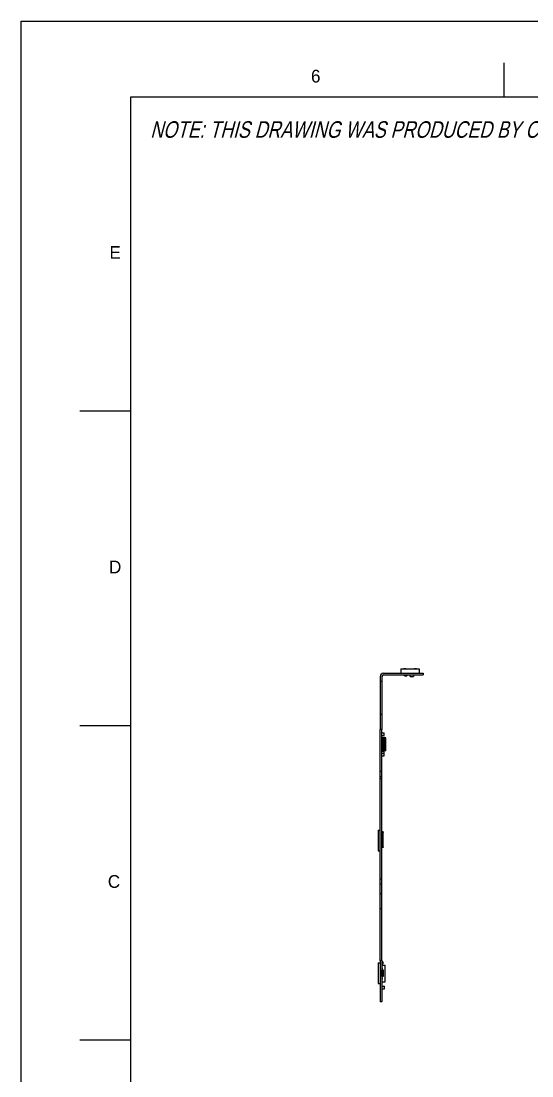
# Model space of a CAD drawing. Header units: millimetres. Extents: x 0 to 594, y 0 to 420.
# Drawn here: x 0 to 123.3, y 165.1 to 420 of the extents above; entities that cross this region are included whole.
import ezdxf

# ---------------------------------------------------------------- set-up
doc = ezdxf.new("R2010")
doc.units = ezdxf.units.MM
doc.header["$LTSCALE"] = 32.67
doc.layers.get('0').update_dxf_attribs({"linetype": 'CONTINUOUS'})
doc.layers.add('02___PRT_ALL_AXES', color=7, linetype='CONTINUOUS')
doc.styles.add('TEXTSTYLE_2', font='txt', dxfattribs={"width": 0.8})
doc.styles.add('TEXTSTYLE_3', font='txt')

msp = doc.modelspace()

# ---------------------------------------------------------------- linework, layer by layer
at = {"color": 7, "linetype": 'CONTINUOUS'}
for p, q in [((0, 0), (0, 420)), ((0, 420), (594, 420)), ((116.524, 409.914), (116.524, 401.711)), ((26.524, 21.711), (26.524, 401.711)), ((26.524, 401.711), (566.524, 401.711)), ((26.524, 325.711), (14.218, 325.711)), ((91.721, 263.514), (91.721, 262.414)), ((91.721, 263.514), (96.121, 263.514)), ((92.376, 263.524), (92.376, 263.514)), ((92.376, 263.524), (92.876, 263.524)), ((92.876, 263.524), (92.876, 263.514)), ((94.966, 263.524), (94.966, 263.514)), ((94.966, 263.524), (95.466, 263.524)), ((95.466, 263.524), (95.466, 263.514)), ((96.121, 263.514), (96.121, 262.414)), ((86.721, 261.614), (86.721, 248.814)), ((87.121, 260.414), (86.721, 260.414)), ((87.121, 261.614), (87.121, 248.814)), ((87.521, 262.414), (97.121, 262.414)), ((87.521, 262.014), (97.121, 262.014)), ((92.592, 262.011), (92.592, 261.841)), ((92.592, 262.011), (93.192, 262.011)), ((93.192, 261.841), (92.592, 261.841)), ((92.607, 261.826), (92.607, 262.011)), ((92.607, 261.826), (93.177, 261.826)), ((92.62, 261.826), (92.62, 261.824)), ((92.877, 261.824), (92.62, 261.824)), ((92.691, 261.826), (92.691, 261.824)), ((92.797, 261.826), (92.797, 261.824)), ((92.844, 261.826), (92.844, 261.824)), ((92.877, 261.826), (92.877, 261.824)), ((92.881, 261.824), (92.877, 261.824)), ((92.881, 261.826), (92.881, 261.824)), ((93.177, 262.011), (93.177, 261.826)), ((93.192, 261.841), (93.192, 262.011)), ((93.959, 261.653), (93.959, 262.013)), ((93.959, 261.653), (94.761, 261.653)), ((93.961, 261.639), (93.961, 261.653)), ((93.961, 261.639), (94.759, 261.639)), ((94.759, 261.653), (94.759, 261.639)), ((94.761, 262.013), (94.761, 261.653)), ((97.121, 262.414), (97.121, 262.014)), ((87.121, 252.414), (86.721, 252.414)), ((26.524, 249.711), (14.218, 249.711)), ((86.721, 193.015), (86.721, 248.814)), ((87.121, 248.814), (86.721, 248.814)), ((87.121, 193.015), (87.121, 248.814)), ((87.121, 247.981), (87.671, 247.981)), ((87.121, 247.381), (87.671, 247.381)), ((87.121, 247.367), (87.671, 247.367)), ((87.671, 247.367), (87.671, 247.981)), ((87.121, 246.884), (87.671, 246.884)), ((87.726, 246.364), (87.121, 246.364)), ((87.121, 246.129), (87.726, 246.129)), ((87.121, 245.917), (87.271, 245.917)), ((87.726, 245.864), (87.121, 245.864)), ((87.121, 245.629), (87.726, 245.629)), ((87.726, 245.364), (87.121, 245.364)), ((87.121, 245.129), (87.726, 245.129)), ((87.121, 244.982), (87.271, 244.982)), ((87.726, 244.864), (87.121, 244.864)), ((87.221, 246.129), (87.221, 246.364)), ((87.221, 245.629), (87.221, 245.864)), ((87.221, 245.129), (87.221, 245.364)), ((87.221, 244.629), (87.221, 244.864)), ((87.271, 246.719), (87.271, 246.364)), ((87.271, 246.719), (87.361, 246.719)), ((87.271, 246.129), (87.271, 245.864)), ((87.271, 245.629), (87.271, 245.364)), ((87.271, 245.129), (87.271, 244.864)), ((87.321, 246.364), (87.321, 246.129)), ((87.321, 245.864), (87.321, 245.629)), ((87.321, 245.364), (87.321, 245.129)), ((87.321, 244.864), (87.321, 244.629)), ((87.361, 246.819), (87.621, 246.846)), ((87.621, 246.747), (87.361, 246.719)), ((87.361, 246.364), (87.361, 246.719)), ((87.361, 245.864), (87.361, 246.129)), ((87.361, 245.364), (87.361, 245.629)), ((87.361, 244.864), (87.361, 245.129)), ((87.526, 246.364), (87.526, 246.129)), ((87.526, 245.864), (87.526, 245.629)), ((87.526, 245.364), (87.526, 245.129)), ((87.526, 244.864), (87.526, 244.629)), ((87.621, 246.747), (87.621, 246.364)), ((87.731, 246.747), (87.621, 246.747)), ((87.621, 246.129), (87.621, 245.864)), ((87.621, 245.629), (87.621, 245.364)), ((87.621, 245.129), (87.621, 244.864)), ((87.631, 246.364), (87.631, 246.847)), ((87.721, 246.847), (87.631, 246.847)), ((87.631, 245.864), (87.631, 246.129)), ((87.631, 245.364), (87.631, 245.629)), ((87.631, 244.864), (87.631, 245.129)), ((87.671, 246.847), (87.671, 246.884)), ((87.721, 246.364), (87.721, 246.847)), ((87.721, 246.129), (87.721, 245.864)), ((87.721, 245.629), (87.721, 245.364)), ((87.721, 245.129), (87.721, 244.864)), ((87.726, 246.129), (87.726, 246.364)), ((87.726, 245.629), (87.726, 245.864)), ((87.726, 245.129), (87.726, 245.364)), ((87.726, 244.629), (87.726, 244.864)), ((87.992, 246.819), (87.731, 246.846)), ((87.731, 243.747), (87.731, 246.747)), ((87.731, 246.747), (87.992, 246.719)), ((87.992, 246.719), (87.992, 243.774)), ((87.992, 246.719), (88.081, 246.719)), ((88.081, 243.774), (88.081, 246.719)), ((87.121, 244.629), (87.726, 244.629)), ((87.121, 244.382), (87.271, 244.382)), ((87.726, 244.364), (87.121, 244.364)), ((87.121, 244.129), (87.726, 244.129)), ((87.121, 243.546), (87.671, 243.546)), ((87.121, 243.064), (87.671, 243.064)), ((87.121, 242.464), (87.671, 242.464)), ((87.221, 244.129), (87.221, 244.364)), ((87.271, 244.629), (87.271, 244.364)), ((87.271, 244.129), (87.271, 243.774)), ((87.361, 243.774), (87.271, 243.774)), ((87.321, 244.364), (87.321, 244.129)), ((87.361, 244.364), (87.361, 244.629)), ((87.361, 243.774), (87.361, 244.129)), ((87.361, 243.774), (87.621, 243.747)), ((87.621, 243.647), (87.361, 243.675)), ((87.526, 244.364), (87.526, 244.129)), ((87.621, 244.629), (87.621, 244.364)), ((87.621, 244.129), (87.621, 243.747)), ((87.621, 243.747), (87.731, 243.747)), ((87.631, 244.364), (87.631, 244.629)), ((87.631, 243.647), (87.631, 244.129)), ((87.631, 243.647), (87.721, 243.647)), ((87.671, 242.464), (87.671, 243.546)), ((87.721, 244.629), (87.721, 244.364)), ((87.721, 243.647), (87.721, 244.129)), ((87.726, 244.129), (87.726, 244.364)), ((87.992, 243.774), (87.731, 243.747)), ((87.992, 243.675), (87.731, 243.647)), ((87.982, 243.97), (87.982, 244.357)), ((88.081, 243.774), (87.992, 243.774)), ((86.721, 238.732), (87.121, 238.732)), ((86.721, 237.482), (87.121, 237.482)), ((86.721, 237), (87.121, 237)), ((87.136, 223.292), (87.121, 223.29)), ((87.146, 223.131), (87.121, 223.128)), ((87.146, 221.832), (87.121, 221.833)), ((87.146, 224.004), (87.136, 224.004)), ((87.136, 223.13), (87.136, 224.004)), ((87.436, 223.93), (87.136, 223.93)), ((87.136, 223.842), (87.146, 223.842)), ((87.146, 223.806), (87.136, 223.806)), ((87.146, 223.243), (87.136, 223.243)), ((87.146, 221.771), (87.136, 221.771)), ((87.136, 220.371), (87.136, 221.771)), ((87.426, 224.054), (87.146, 224.054)), ((87.146, 224.054), (87.146, 224.004)), ((87.426, 223.892), (87.146, 223.892)), ((87.146, 223.806), (87.146, 223.892)), ((87.146, 221.771), (87.146, 223.243)), ((87.426, 224.054), (87.426, 223.93)), ((87.426, 220.971), (87.426, 223.892)), ((87.426, 223.789), (87.436, 223.789)), ((87.436, 223.768), (87.426, 223.768)), ((87.436, 223.335), (87.426, 223.335)), ((87.436, 222.835), (87.426, 222.835)), ((87.436, 222.835), (87.436, 223.93)), ((87.136, 221.083), (87.121, 221.085)), ((87.136, 221.208), (87.146, 221.208)), ((87.146, 221.071), (87.136, 221.071)), ((87.426, 220.971), (87.136, 220.971)), ((87.436, 220.945), (87.136, 220.945)), ((87.136, 220.804), (87.436, 220.804)), ((87.436, 220.586), (87.136, 220.586)), ((87.436, 220.445), (87.136, 220.445)), ((87.136, 220.371), (87.146, 220.371)), ((87.146, 221.071), (87.146, 221.208)), ((87.426, 221.121), (87.146, 221.121)), ((87.146, 220.371), (87.146, 220.321)), ((87.426, 220.321), (87.146, 220.321)), ((87.436, 221.54), (87.426, 221.54)), ((87.436, 221.378), (87.426, 221.378)), ((87.426, 220.445), (87.426, 220.321)), ((87.436, 220.445), (87.436, 221.54)), ((86.721, 212.752), (87.121, 212.752)), ((86.721, 211.502), (87.121, 211.502)), ((86.721, 209.223), (87.121, 209.223)), ((87.121, 205.482), (86.721, 205.482)), ((87.121, 193.014), (86.721, 193.014)), ((86.721, 193.014), (86.721, 183.014)), ((87.121, 193.014), (87.121, 183.014)), ((87.381, 192.712), (87.121, 192.712)), ((87.121, 192.21), (87.381, 192.21)), ((87.221, 191.893), (87.121, 191.893)), ((87.121, 191.883), (87.921, 191.883)), ((87.221, 191.258), (87.121, 191.258)), ((87.221, 191.893), (87.221, 191.883)), ((87.221, 191.258), (87.221, 191.008)), ((87.381, 192.21), (87.381, 192.712)), ((87.381, 192.71), (87.395, 192.71)), ((87.395, 192.212), (87.381, 192.212)), ((87.395, 192.212), (87.395, 192.71)), ((87.921, 187.883), (87.921, 191.883)), ((87.221, 191.008), (87.121, 191.008)), ((87.136, 190.758), (87.121, 190.758)), ((87.136, 190.713), (87.121, 190.712)), ((87.136, 189.215), (87.121, 189.216)), ((87.221, 189.008), (87.121, 189.008)), ((87.221, 188.758), (87.121, 188.758)), ((87.136, 190.764), (87.426, 190.764)), ((87.136, 189.164), (87.136, 190.764)), ((87.146, 190.664), (87.136, 190.664)), ((87.436, 190.464), (87.136, 190.464)), ((87.136, 190.182), (87.436, 190.182)), ((87.436, 189.746), (87.136, 189.746)), ((87.436, 189.464), (87.136, 189.464)), ((87.136, 189.264), (87.146, 189.264)), ((87.426, 189.164), (87.136, 189.164)), ((87.146, 190.764), (87.146, 190.664)), ((87.146, 189.264), (87.146, 189.164)), ((87.221, 189.164), (87.221, 189.008)), ((87.221, 188.758), (87.221, 188.508)), ((87.426, 190.764), (87.426, 190.464)), ((87.426, 189.464), (87.426, 189.164)), ((87.436, 190.464), (87.436, 189.464)), ((87.221, 188.508), (87.121, 188.508)), ((87.121, 187.883), (87.921, 187.883)), ((87.221, 187.873), (87.121, 187.873)), ((87.121, 187.82), (87.721, 187.82)), ((87.121, 186.789), (87.721, 186.789)), ((87.121, 186.189), (87.721, 186.189)), ((87.221, 187.883), (87.221, 187.873)), ((87.721, 187.82), (87.721, 187.883)), ((87.721, 186.189), (87.721, 186.789)), ((87.121, 183.014), (86.721, 183.014)), ((26.524, 173.711), (14.218, 173.711))]:
    msp.add_line(p, q, dxfattribs=at)
for centre, radius, start, end in [((87.521, 261.614), 0.8, 90, 180), ((87.521, 261.614), 0.4, 90, 180), ((92.607, 261.841), 0.015, 180.00001, 270.00001), ((93.177, 261.841), 0.015, 270.00001, 0.00001), ((87.371, 246.719), 0.1, 96.00001, 180.00001), ((87.371, 246.719), 0.1, 96.00001, 180.00001), ((87.631, 246.747), 0.1, 90.00001, 96.00001), ((87.631, 246.747), 0.1, 90.00001, 96.00001), ((87.721, 246.747), 0.1, 84.00001, 90.00001), ((87.721, 246.747), 0.1, 84.00001, 90.00001), ((87.981, 246.719), 0.1, 0.00001, 84.00001), ((87.981, 246.719), 0.1, 0.00001, 84.00001), ((87.371, 243.774), 0.1, 180.00001, 264.00001), ((87.631, 243.747), 0.1, 264.00001, 270.00001), ((87.721, 243.747), 0.1, 270.00001, 276.00001), ((87.981, 243.774), 0.1, 276.00001, 0.00001)]:
    msp.add_arc(centre, radius, start, end, dxfattribs=at)
for points, knots in [([(87.361, 246.719), (87.359, 246.732), (87.358, 246.75), (87.357, 246.774), (87.356, 246.788), (87.357, 246.801), (87.357, 246.809), (87.358, 246.814), (87.359, 246.817), (87.36, 246.819), (87.361, 246.819)], [0, 0, 0, 0, 0.3776208, 0.548034, 0.6976135, 0.8208026, 0.9132739, 0.9471037, 0.9724735, 1, 1, 1, 1]), ([(87.621, 246.747), (87.62, 246.759), (87.618, 246.778), (87.617, 246.801), (87.617, 246.816), (87.617, 246.828), (87.617, 246.836), (87.618, 246.841), (87.619, 246.844), (87.62, 246.846), (87.621, 246.846)], [0, 0, 0, 0, 0.3776916, 0.5480729, 0.697615, 0.8207813, 0.9132496, 0.9470858, 0.9724603, 1, 1, 1, 1]), ([(87.731, 246.846), (87.732, 246.846), (87.733, 246.844), (87.734, 246.841), (87.735, 246.836), (87.735, 246.828), (87.736, 246.816), (87.735, 246.801), (87.734, 246.778), (87.733, 246.759), (87.731, 246.747)], [0, 0, 0, 0, 0.0275397, 0.0529141, 0.0867503, 0.1792186, 0.3023849, 0.4519269, 0.6223083, 1, 1, 1, 1]), ([(87.992, 246.819), (87.992, 246.819), (87.993, 246.817), (87.994, 246.814), (87.995, 246.809), (87.996, 246.801), (87.996, 246.788), (87.996, 246.774), (87.994, 246.75), (87.993, 246.732), (87.992, 246.719)], [0, 0, 0, 0, 0.0275265, 0.0528963, 0.0867261, 0.1791974, 0.3023865, 0.451966, 0.6223792, 1, 1, 1, 1]), ([(87.361, 243.675), (87.36, 243.675), (87.359, 243.677), (87.358, 243.679), (87.357, 243.684), (87.357, 243.693), (87.356, 243.705), (87.357, 243.72), (87.358, 243.743), (87.359, 243.762), (87.361, 243.774)], [0, 0, 0, 0, 0.0275232, 0.0528912, 0.0867193, 0.1791881, 0.3023758, 0.4519554, 0.6223704, 1, 1, 1, 1]), ([(87.621, 243.747), (87.62, 243.734), (87.618, 243.716), (87.617, 243.693), (87.617, 243.678), (87.617, 243.665), (87.617, 243.657), (87.618, 243.652), (87.619, 243.649), (87.62, 243.647), (87.621, 243.647)], [0, 0, 0, 0, 0.3777003, 0.5480833, 0.6976255, 0.8207904, 0.9132562, 0.9470908, 0.9724635, 1, 1, 1, 1]), ([(87.731, 243.747), (87.733, 243.734), (87.734, 243.716), (87.735, 243.693), (87.736, 243.678), (87.735, 243.665), (87.735, 243.657), (87.734, 243.652), (87.733, 243.649), (87.732, 243.647), (87.731, 243.647)], [0, 0, 0, 0, 0.3777003, 0.5480833, 0.6976255, 0.8207904, 0.9132562, 0.9470908, 0.9724635, 1, 1, 1, 1]), ([(87.992, 243.774), (87.993, 243.762), (87.994, 243.743), (87.996, 243.72), (87.996, 243.705), (87.996, 243.693), (87.995, 243.684), (87.994, 243.679), (87.993, 243.677), (87.992, 243.675), (87.992, 243.675)], [0, 0, 0, 0, 0.3776295, 0.5480445, 0.6976242, 0.820812, 0.9132807, 0.9471088, 0.9724768, 1, 1, 1, 1])]:
    msp.add_open_spline(points, degree=3, knots=knots, dxfattribs=at)
at = {"layer": '02___PRT_ALL_AXES', "color": 7, "linetype": 'CONTINUOUS'}
for p, q in [((86.22, 224.464), (86.72, 224.464)), ((86.22, 224.463), (86.22, 219.465)), ((86.22, 219.464), (86.72, 219.464)), ((86.22, 192.464), (86.72, 192.464)), ((86.22, 192.463), (86.22, 187.465)), ((86.22, 187.464), (86.72, 187.464))]:
    msp.add_line(p, q, dxfattribs=at)

# ---------------------------------------------------------------- texts
at = {"color": 6, "linetype": 'CONTINUOUS', "char_height": 3.076, "width": 3.07628, "attachment_point": 2, "line_spacing_factor": 0.9, "style": 'TEXTSTYLE_3'}
for s, insert in [('6', (71.139, 408.237)), ('E', (22.718, 365.631)), ('D', (22.718, 289.631)), ('C', (22.425, 213.631))]:
    msp.add_mtext(s, dxfattribs=dict(at, insert=insert))
at = {"color": 5, "linetype": 'CONTINUOUS', "insert": (31.179, 395.799), "char_height": 4, "width": 214.4, "attachment_point": 1, "line_spacing_factor": 0.9, "style": 'TEXTSTYLE_2'}
msp.add_mtext('\\Q15.0;NOTE: THIS DRAWING WAS PRODUCED BY COMPUTER, DO NOT UPDATE MANUALLY', dxfattribs=at)

doc.saveas('drawing.dxf')
